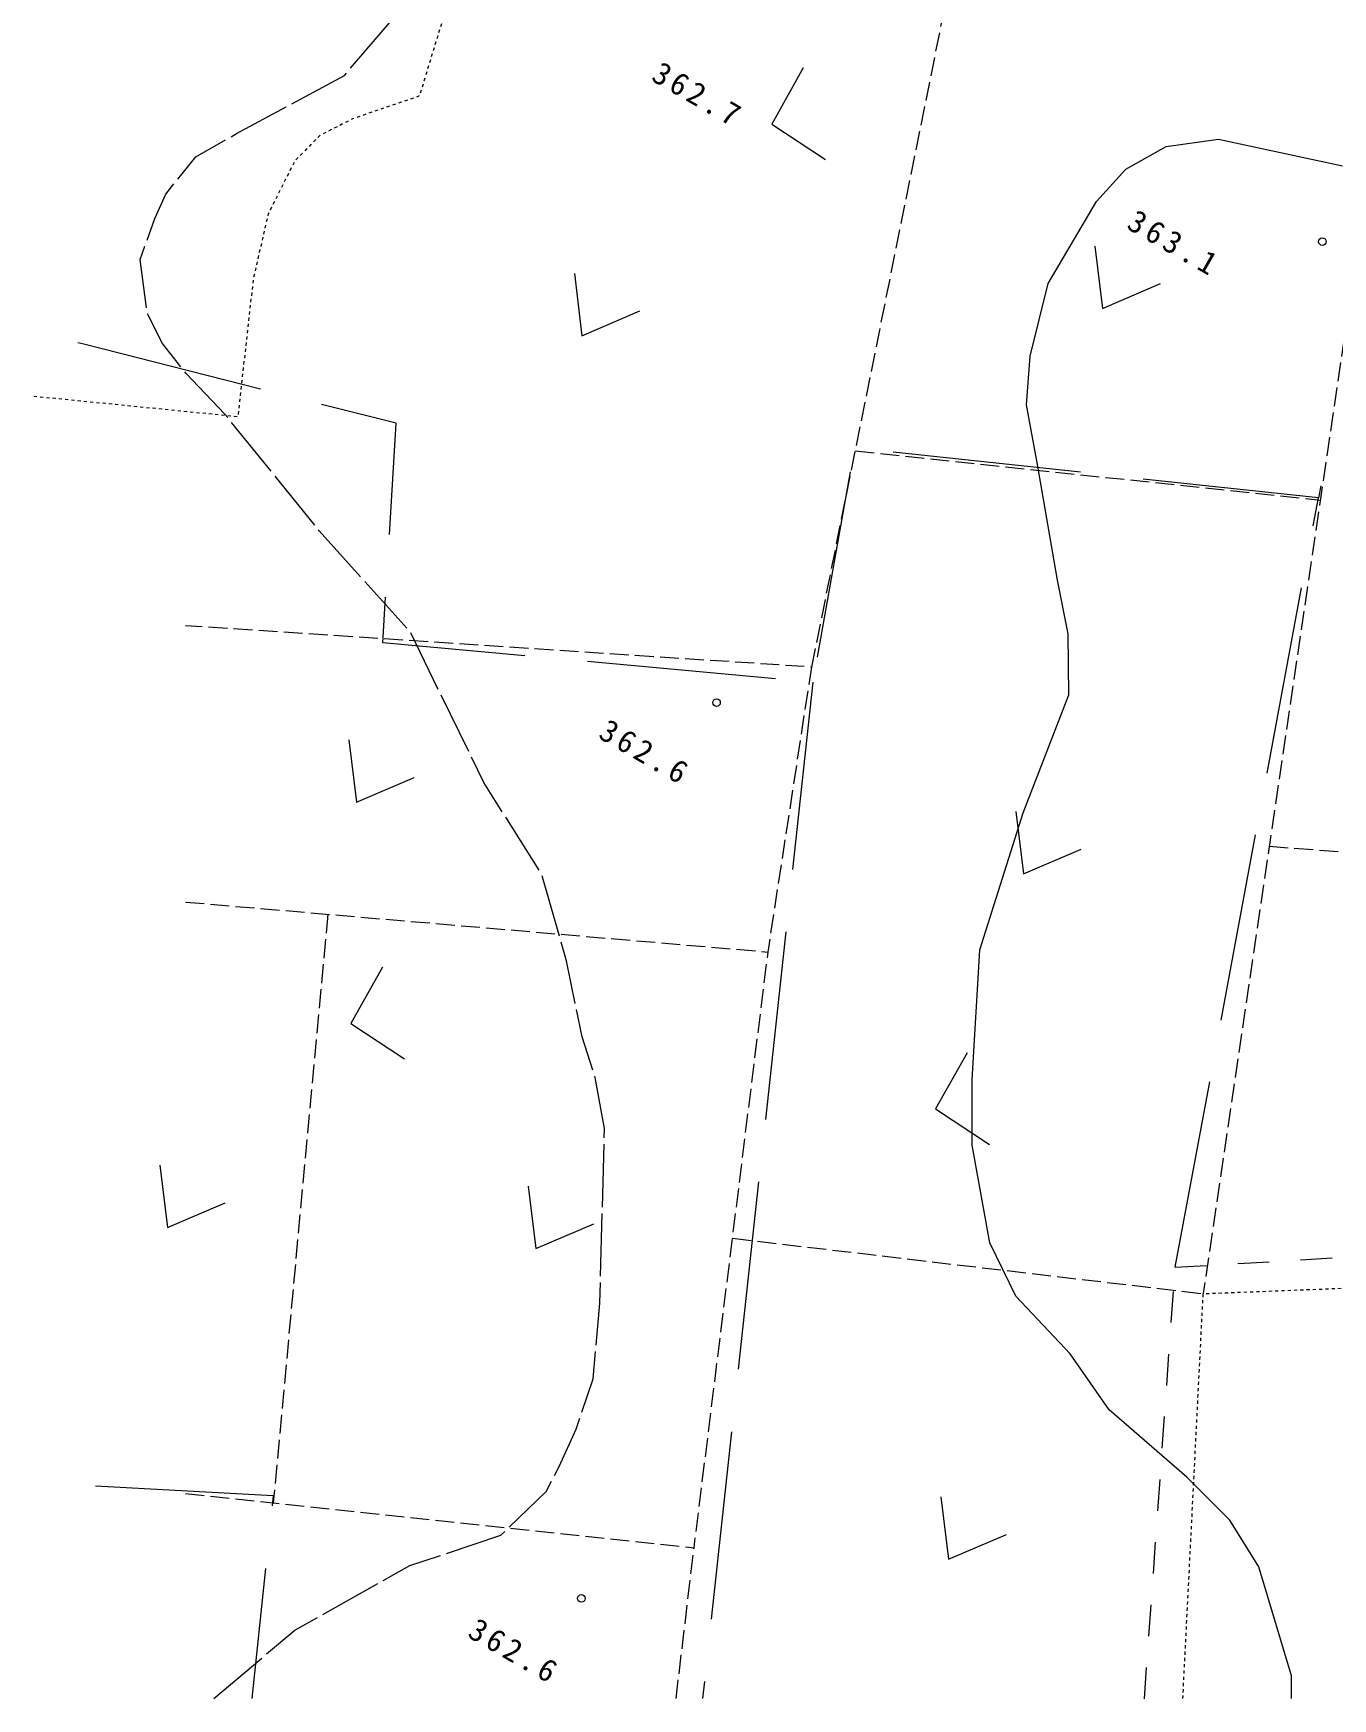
# Model space of a CAD drawing. Header units: millimetres. Extents: x -2078669 to -1085629, y -5987148 to 310365.
# Drawn here: x -1840977 to -1789292, y -3520193 to -3453930 of the extents above; entities that cross this region are included whole.
import ezdxf

# ---------------------------------------------------------------- set-up
doc = ezdxf.new("R2010")
doc.units = ezdxf.units.MM
doc.header["$LTSCALE"] = 500
for name, pattern in [('56301', [0.5, 0.25, -0.25]), ('56302', [2, 1.5, -0.5]), ('57103', [5.5, 5, -0.5])]:
    doc.linetypes.add(name, pattern=pattern)
doc.layers.add('D-BGD', color=7, linetype='Continuous', lineweight=13)
doc.layers.add('●予備設計_LP横断', color=7, linetype='Continuous', lineweight=13)
doc.styles.add('MS ゴシック', font='MS Gothic.ttf')

# ---------------------------------------------------------------- blocks, each defined once
blk = doc.blocks.new('M6313')
at = {"layer": 'D-BGD', "flags": 128}
blk.add_lwpolyline([(-1.5, 1), (0, -1), (1.5, 1)], dxfattribs=at)
blk = doc.blocks.new('M7312')
at = {"layer": '●予備設計_LP横断', "linetype": 'Continuous', "lineweight": 20}
blk.add_circle((0, -0.001), 0.15, dxfattribs=at)
blk = doc.blocks.new('河川平面')
at = {"layer": 'D-BGD', "linetype": '56302'}
for p, q in [((1500952, -2829649), (1506410, -2802587)), ((1502687, -2821046), (1521184, -2823002)), ((1519151, -2836778), (1544674, -2838728)), ((1476042, -2838996), (1499216, -2840984)), ((1481701, -2839481), (1479535, -2862904)), ((1495557, -2870692), (1496271, -2864694))]:
    blk.add_line(p, q, dxfattribs=at)
at = {"layer": 'D-BGD', "linetype": 'Continuous'}
for p, q in [((1511649, -2821898, 363576), (1504192, -2821099, 363613)), ((1502487, -2821874, 363606), (1501170, -2829256, 363495)), ((1520896, -2824032, 363533), (1521104, -2822911, 363530)), ((1519067, -2833863, 363562), (1520438, -2826490, 363541)), ((1499505, -2830109, 363487), (1492036, -2829427, 363522)), ((1500994, -2830245, 363480), (1500186, -2837701, 363441)), ((1517238, -2843695, 363591), (1518609, -2836321, 363569)), ((1499916, -2840187, 363428), (1499108, -2847643, 363390)), ((1515410, -2853526, 363620), (1516781, -2846152, 363598)), ((1498838, -2850129, 363377), (1498030, -2857585, 363338)), ((1520400, -2853233, 363707), (1521648, -2853159, 363728)), ((1515410, -2853526, 363620), (1516657, -2853453, 363642)), ((1517905, -2853379, 363663), (1519152, -2853306, 363685)), ((1515252, -2855732, 363629), (1515341, -2854486, 363624)), ((1515074, -2858226, 363640), (1515163, -2856979, 363635)), ((1514895, -2860720, 363651), (1514985, -2859472, 363646)), ((1497761, -2860070, 363325), (1496952, -2867526, 363287)), ((1514718, -2863213, 363662), (1514807, -2861967, 363656)), ((1514540, -2865707, 363672), (1514629, -2864460, 363667)), ((1479226, -2865509, 363088), (1478678, -2870692, 363137)), ((1514361, -2868201, 363683), (1514450, -2866953, 363678)), ((1514183, -2870694, 363694), (1514272, -2869447, 363688)), ((1496683, -2870012, 363274), (1496609, -2870692, 363270))]:
    blk.add_line(p, q, dxfattribs=at)
at = {"layer": 'D-BGD', "linetype": 'Continuous', "elevation": 363000, "flags": 128}
blk.add_lwpolyline([(1520036, -2870692), (1520030, -2869786), (1518730, -2865446), (1517588, -2863595), (1515873, -2861874), (1512785, -2859198), (1511230, -2856972), (1509070, -2854672), (1508039, -2852550), (1507328, -2848672), (1507330, -2846073), (1507633, -2840896), (1509359, -2835443), (1511185, -2830746), (1511151, -2828325), (1510727, -2826185), (1509938, -2821586), (1509493, -2819212), (1509644, -2817275), (1510352, -2814391), (1512284, -2811120), (1513447, -2809841), (1515047, -2808939), (1517134, -2808637), (1522071, -2809701)], dxfattribs=at)
at = {"layer": 'D-BGD', "linetype": '57103', "elevation": 362500, "flags": 128}
blk.add_lwpolyline([(1477172, -2870692), (1480389, -2867967), (1484971, -2865393), (1488582, -2864193), (1490390, -2862448), (1490901, -2861451), (1491577, -2859965), (1492253, -2857970), (1492523, -2854950), (1492706, -2848007), (1492343, -2845971), (1491818, -2844356), (1491196, -2841336), (1490209, -2837875), (1487912, -2834245), (1484986, -2828256), (1481365, -2824222), (1477611, -2819585), (1476055, -2817947), (1475124, -2816767), (1474521, -2815562), (1474237, -2813430), (1474818, -2811802), (1475257, -2810826), (1476458, -2809344), (1478073, -2808418), (1482363, -2806108), (1485565, -2802358), (1489241, -2799156), (1490166, -2797637), (1493717, -2792408), (1495727, -2790693), (1496990, -2790207), (1498678, -2790410), (1515296, -2793779), (1523090, -2795880), (1526242, -2797376), (1532639, -2801346), (1534483, -2801833), (1535345, -2801857), (1536115, -2801690), (1536414, -2801377), (1536811, -2800496), (1536775, -2798251), (1531411, -2785253), (1530397, -2780634), (1531536, -2779067), (1532905, -2778516), (1534675, -2777962), (1556794, -2782089), (1584092, -2789157), (1586463, -2789792), (1587876, -2790125), (1589173, -2790027), (1589943, -2788823)], dxfattribs=at)
at = {"layer": 'D-BGD', "linetype": '56301', "flags": 128}
for points in [[(1485703, -2785164), (1493964, -2788518), (1490986, -2797839), (1487805, -2799239), (1487221, -2800790), (1485346, -2806923), (1482689, -2807834), (1481380, -2808500), (1480390, -2809510), (1479330, -2811617), (1478737, -2814200), (1478122, -2819690), (1469989, -2818877)], [(1515715, -2870692), (1516524, -2854577), (1543369, -2853537), (1544227, -2843800), (1544674, -2838728), (1545279, -2838199), (1548064, -2835767)]]:
    blk.add_lwpolyline(points, dxfattribs=at)
at = {"layer": 'D-BGD', "linetype": '56302', "flags": 128}
for points in [[(1523889, -2804673), (1518157, -2843518), (1516524, -2854577)], [(1476042, -2862530), (1496271, -2864694), (1499216, -2840984), (1500952, -2829649), (1476042, -2828003)], [(1497801, -2852376), (1512690, -2854127), (1516524, -2854577)]]:
    blk.add_lwpolyline(points, dxfattribs=at)
at = {"layer": 'D-BGD', "linetype": 'Continuous'}
for points in [[(1500617, -2805804), (1499359, -2808039), (1501502, -2809448)], [(1483875, -2841591), (1482617, -2843827), (1484760, -2845235)], [(1507133, -2844995), (1505875, -2847230), (1508018, -2848638)]]:
    blk.add_lwpolyline(points, dxfattribs=at)
at = {"layer": 'D-BGD', "linetype": 'Continuous', "extrusion": (-0.251076, -0.957085, 0.144739), "elevation": 2378871}
blk.add_lwpolyline([(2145822, 19256), (2138576, 18833), (2138336, 18803)], dxfattribs=at)
at = {"layer": 'D-BGD', "linetype": 'Continuous', "extrusion": (-0.062302, -0.011172, 0.997995), "elevation": 301983}
blk.add_lwpolyline([(3041985, 983422), (3037679, 984465), (3036414, 981669)], dxfattribs=at)
at = {"layer": 'D-BGD', "linetype": 'Continuous', "extrusion": (0.004121, -0.007071, 0.999967), "elevation": 389749}
blk.add_lwpolyline([(1519691, -2819745), (1519593, -2820226), (1512624, -2819479)], dxfattribs=at)
at = {"layer": 'D-BGD', "linetype": 'Continuous', "extrusion": (0.003217, -0.015073, 0.999881), "elevation": 410927}
blk.add_lwpolyline([(1488369, -2823326), (1482710, -2822809), (1482818, -2820994)], dxfattribs=at)
at = {"layer": 'D-BGD', "linetype": 'Continuous', "extrusion": (0.004586, 0.00907, 0.999948), "elevation": 343863}
blk.add_lwpolyline([(1470783, -2865464), (1477852, -2865841), (1477808, -2866260)], dxfattribs=at)
at = {"layer": 'D-BGD', "linetype": 'Continuous', "lineweight": 20, "xscale": 1000, "yscale": 1000, "zscale": 1000, "rotation": 330.1091246385173}
for p in [(1521264, -2812717, 363096), (1497167, -2831061, 362629), (1491790, -2866702, 362562)]:
    blk.add_blockref('M7312', p, dxfattribs=at)
at = {"layer": 'D-BGD', "linetype": 'Continuous', "lineweight": 9, "xscale": 1000, "yscale": 1000, "zscale": 1000, "rotation": 330.1091246385173}
for p in [(1513021, -2814509), (1492312, -2815596), (1483343, -2834156), (1509876, -2837008), (1475819, -2851078), (1490481, -2851915), (1506896, -2864279)]:
    blk.add_blockref('M6313', p, dxfattribs=at)
at = {"layer": 'D-BGD', "linetype": 'Continuous', "char_height": 900, "attachment_point": 7, "rotation": 330.10912, "line_spacing_factor": 0.722892, "style": 'MS ゴシック'}
for s, insert in [('\\T1.284;362.7', (1494515, -2806297)), ('\\T1.315;363.1', (1513422, -2812186)), ('\\T1.287;362.6', (1492409, -2832456)), ('\\T1.287;362.6', (1487208, -2868226))]:
    blk.add_mtext(s, dxfattribs=dict(at, insert=insert))

msp = doc.modelspace()

# ---------------------------------------------------------------- block references
at = {"layer": 'D-BGD'}
msp.add_blockref('河川平面', (-3310965.8, -649499.8), dxfattribs=at)

doc.saveas('drawing.dxf')
